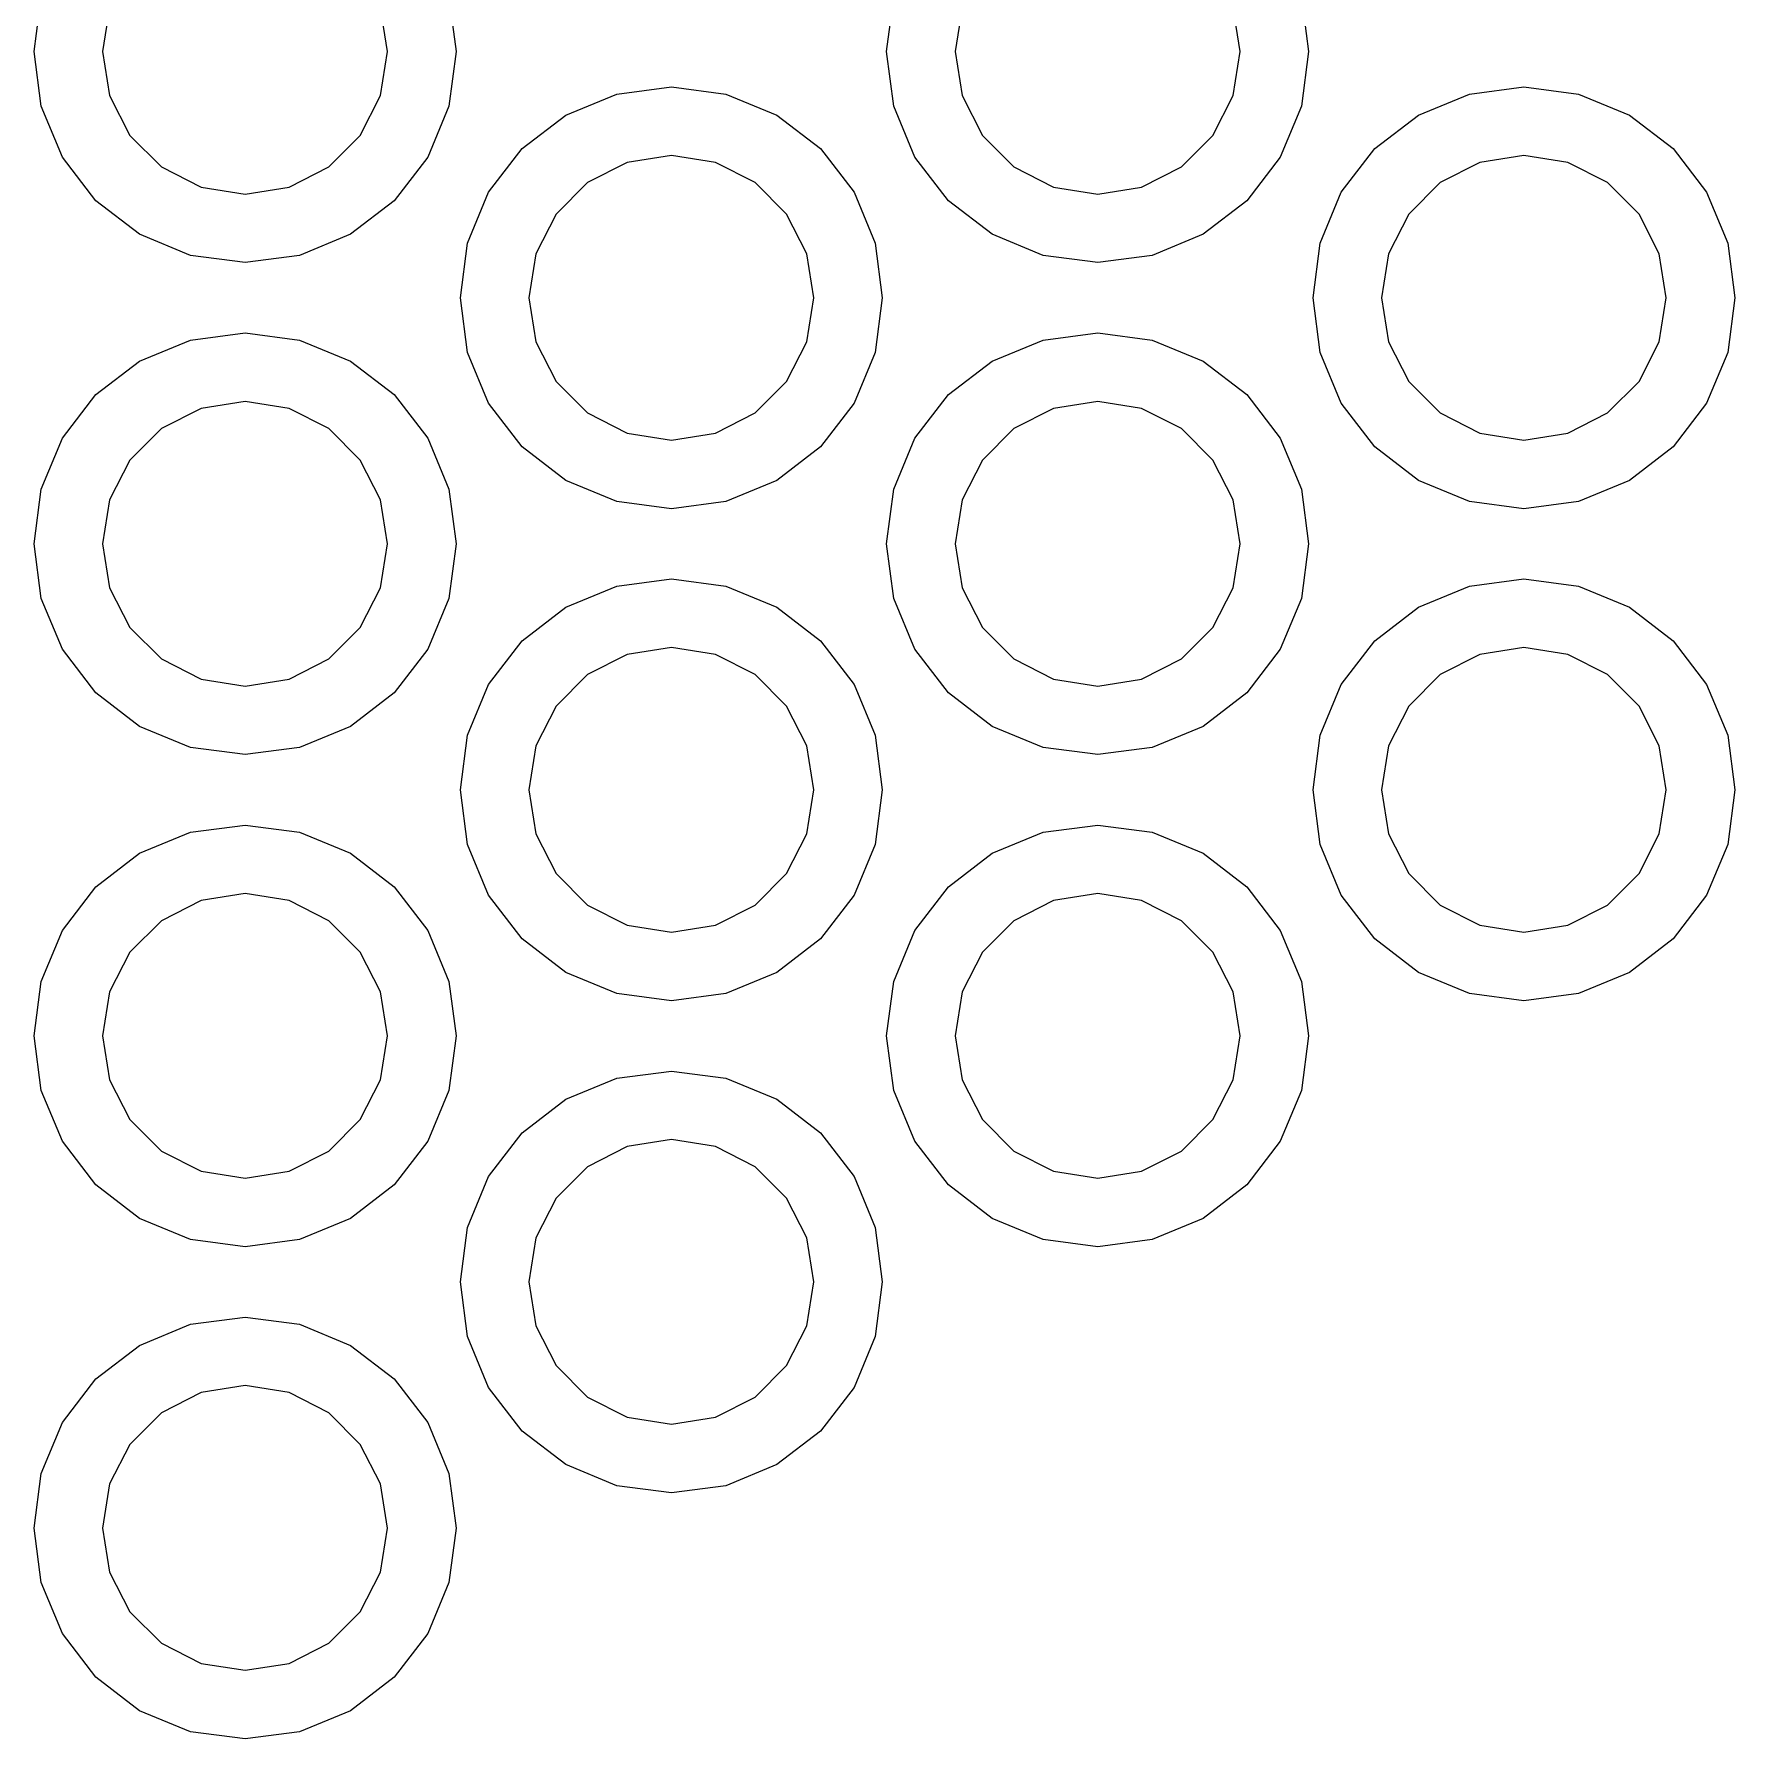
# Model space of a CAD drawing. Extents: x 0 to 6.5, y -7.51 to 0.
# Drawn here: x 3.8469 to 4.0374, y -6.0638 to -5.8729 of the extents above; entities that cross this region are included whole.
import ezdxf

# ---------------------------------------------------------------- set-up
doc = ezdxf.new("R2010")
doc.units = 0
doc.header["$MEASUREMENT"] = 0
doc.layers.add('BLACK', color=7, linetype='CONTINUOUS')

msp = doc.modelspace()

# ---------------------------------------------------------------- linework, layer by layer
at = {"layer": 'BLACK', "linetype": 'CONTINUOUS'}
for p, q in [((3.84692, -5.87482), (3.84772, -5.86871)), ((3.89336, -5.86871), (3.89416, -5.87482)), ((3.94238, -5.87482), (3.94319, -5.86871)), ((3.98882, -5.86871), (3.98963, -5.87482)), ((3.85537, -5.8699), (3.85459, -5.87482)), ((3.88648, -5.87482), (3.8857, -5.8699)), ((3.95084, -5.8699), (3.95006, -5.87482)), ((3.98195, -5.87482), (3.98117, -5.8699)), ((3.84772, -5.88094), (3.84692, -5.87482)), ((3.85459, -5.87482), (3.85537, -5.87975)), ((3.8857, -5.87975), (3.88648, -5.87482)), ((3.89416, -5.87482), (3.89336, -5.88094)), ((3.94319, -5.88094), (3.94238, -5.87482)), ((3.95006, -5.87482), (3.95084, -5.87975)), ((3.98117, -5.87975), (3.98195, -5.87482)), ((3.98963, -5.87482), (3.98882, -5.88094)), ((3.91216, -5.87957), (3.91827, -5.87876)), ((3.91827, -5.87876), (3.92439, -5.87957)), ((4.00763, -5.87957), (4.01374, -5.87876)), ((4.01374, -5.87876), (4.01985, -5.87957)), ((3.85008, -5.88664), (3.84772, -5.88094)), ((3.85537, -5.87975), (3.85764, -5.8842)), ((3.88344, -5.8842), (3.8857, -5.87975)), ((3.89336, -5.88094), (3.891, -5.88664)), ((3.90646, -5.88193), (3.91216, -5.87957)), ((3.92439, -5.87957), (3.93008, -5.88193)), ((3.94555, -5.88664), (3.94319, -5.88094)), ((3.95084, -5.87975), (3.95311, -5.8842)), ((3.9789, -5.8842), (3.98117, -5.87975)), ((3.98882, -5.88094), (3.98646, -5.88664)), ((4.00193, -5.88193), (4.00763, -5.87957)), ((4.01985, -5.87957), (4.02555, -5.88193)), ((3.90157, -5.88568), (3.90646, -5.88193)), ((3.93008, -5.88193), (3.93497, -5.88568)), ((3.99704, -5.88568), (4.00193, -5.88193)), ((4.02555, -5.88193), (4.03044, -5.88568)), ((3.85764, -5.8842), (3.86117, -5.88772)), ((3.87991, -5.88772), (3.88344, -5.8842)), ((3.95311, -5.8842), (3.95663, -5.88772)), ((3.97538, -5.88772), (3.9789, -5.8842)), ((3.85383, -5.89153), (3.85008, -5.88664)), ((3.891, -5.88664), (3.88724, -5.89153)), ((3.89781, -5.89057), (3.90157, -5.88568)), ((3.91827, -5.88644), (3.91334, -5.88722)), ((3.9232, -5.88722), (3.91827, -5.88644)), ((3.93497, -5.88568), (3.93873, -5.89057)), ((3.9493, -5.89153), (3.94555, -5.88664)), ((3.98646, -5.88664), (3.98271, -5.89153)), ((3.99328, -5.89057), (3.99704, -5.88568)), ((4.01374, -5.88644), (4.00881, -5.88722)), ((4.01867, -5.88722), (4.01374, -5.88644)), ((4.03044, -5.88568), (4.0342, -5.89057)), ((3.86117, -5.88772), (3.86561, -5.88999)), ((3.87546, -5.88999), (3.87991, -5.88772)), ((3.91334, -5.88722), (3.9089, -5.88948)), ((3.92764, -5.88948), (3.9232, -5.88722)), ((3.95663, -5.88772), (3.96108, -5.88999)), ((3.97093, -5.88999), (3.97538, -5.88772)), ((4.00881, -5.88722), (4.00437, -5.88948)), ((4.02311, -5.88948), (4.01867, -5.88722)), ((3.86561, -5.88999), (3.87054, -5.89077)), ((3.87054, -5.89077), (3.87546, -5.88999)), ((3.89545, -5.89627), (3.89781, -5.89057)), ((3.9089, -5.88948), (3.90537, -5.89301)), ((3.93117, -5.89301), (3.92764, -5.88948)), ((3.93873, -5.89057), (3.94109, -5.89627)), ((3.96108, -5.88999), (3.96601, -5.89077)), ((3.96601, -5.89077), (3.97093, -5.88999)), ((3.99092, -5.89627), (3.99328, -5.89057)), ((4.00437, -5.88948), (4.00084, -5.89301)), ((4.02664, -5.89301), (4.02311, -5.88948)), ((4.0342, -5.89057), (4.03656, -5.89627)), ((3.85873, -5.89528), (3.85383, -5.89153)), ((3.88724, -5.89153), (3.88235, -5.89528)), ((3.95419, -5.89528), (3.9493, -5.89153)), ((3.98271, -5.89153), (3.97782, -5.89528)), ((3.90537, -5.89301), (3.90311, -5.89746)), ((3.93344, -5.89746), (3.93117, -5.89301)), ((4.00084, -5.89301), (3.99857, -5.89746)), ((4.0289, -5.89746), (4.02664, -5.89301)), ((3.86442, -5.89764), (3.85873, -5.89528)), ((3.88235, -5.89528), (3.87665, -5.89764)), ((3.89465, -5.90238), (3.89545, -5.89627)), ((3.94109, -5.89627), (3.94189, -5.90238)), ((3.95989, -5.89764), (3.95419, -5.89528)), ((3.97782, -5.89528), (3.97212, -5.89764)), ((3.99012, -5.90238), (3.99092, -5.89627)), ((4.03656, -5.89627), (4.03736, -5.90238)), ((3.87054, -5.89845), (3.86442, -5.89764)), ((3.87665, -5.89764), (3.87054, -5.89845)), ((3.90311, -5.89746), (3.90233, -5.90238)), ((3.93422, -5.90238), (3.93344, -5.89746)), ((3.96601, -5.89845), (3.95989, -5.89764)), ((3.97212, -5.89764), (3.96601, -5.89845)), ((3.99857, -5.89746), (3.99779, -5.90238)), ((4.02968, -5.90238), (4.0289, -5.89746)), ((3.89545, -5.9085), (3.89465, -5.90238)), ((3.90233, -5.90238), (3.90311, -5.90731)), ((3.93344, -5.90731), (3.93422, -5.90238)), ((3.94189, -5.90238), (3.94109, -5.9085)), ((3.99092, -5.9085), (3.99012, -5.90238)), ((3.99779, -5.90238), (3.99857, -5.90731)), ((4.0289, -5.90731), (4.02968, -5.90238)), ((4.03736, -5.90238), (4.03656, -5.9085)), ((3.85873, -5.90948), (3.86442, -5.90712)), ((3.86442, -5.90712), (3.87054, -5.90632)), ((3.87054, -5.90632), (3.87665, -5.90712)), ((3.87665, -5.90712), (3.88235, -5.90948)), ((3.90311, -5.90731), (3.90537, -5.91175)), ((3.93117, -5.91175), (3.93344, -5.90731)), ((3.95419, -5.90948), (3.95989, -5.90712)), ((3.95989, -5.90712), (3.96601, -5.90632)), ((3.96601, -5.90632), (3.97212, -5.90712)), ((3.97212, -5.90712), (3.97782, -5.90948)), ((3.99857, -5.90731), (4.00084, -5.91175)), ((4.02664, -5.91175), (4.0289, -5.90731)), ((3.85383, -5.91324), (3.85873, -5.90948)), ((3.88235, -5.90948), (3.88724, -5.91324)), ((3.89781, -5.91419), (3.89545, -5.9085)), ((3.94109, -5.9085), (3.93873, -5.91419)), ((3.9493, -5.91324), (3.95419, -5.90948)), ((3.97782, -5.90948), (3.98271, -5.91324)), ((3.99328, -5.91419), (3.99092, -5.9085)), ((4.03656, -5.9085), (4.0342, -5.91419)), ((3.85008, -5.91813), (3.85383, -5.91324)), ((3.88724, -5.91324), (3.891, -5.91813)), ((3.90537, -5.91175), (3.9089, -5.91528)), ((3.92764, -5.91528), (3.93117, -5.91175)), ((3.94555, -5.91813), (3.9493, -5.91324)), ((3.98271, -5.91324), (3.98646, -5.91813)), ((4.00084, -5.91175), (4.00437, -5.91528)), ((4.02311, -5.91528), (4.02664, -5.91175)), ((3.86561, -5.91478), (3.86117, -5.91704)), ((3.87054, -5.914), (3.86561, -5.91478)), ((3.87546, -5.91478), (3.87054, -5.914)), ((3.87991, -5.91704), (3.87546, -5.91478)), ((3.90157, -5.91909), (3.89781, -5.91419)), ((3.9089, -5.91528), (3.91334, -5.91755)), ((3.9232, -5.91755), (3.92764, -5.91528)), ((3.93873, -5.91419), (3.93497, -5.91909)), ((3.96108, -5.91478), (3.95663, -5.91704)), ((3.96601, -5.914), (3.96108, -5.91478)), ((3.97093, -5.91478), (3.96601, -5.914)), ((3.97538, -5.91704), (3.97093, -5.91478)), ((3.99704, -5.91909), (3.99328, -5.91419)), ((4.00437, -5.91528), (4.00881, -5.91755)), ((4.01867, -5.91755), (4.02311, -5.91528)), ((4.0342, -5.91419), (4.03044, -5.91909)), ((3.86117, -5.91704), (3.85764, -5.92057)), ((3.88344, -5.92057), (3.87991, -5.91704)), ((3.95663, -5.91704), (3.95311, -5.92057)), ((3.9789, -5.92057), (3.97538, -5.91704)), ((3.84772, -5.92383), (3.85008, -5.91813)), ((3.891, -5.91813), (3.89336, -5.92383)), ((3.90646, -5.92284), (3.90157, -5.91909)), ((3.91334, -5.91755), (3.91827, -5.91833)), ((3.91827, -5.91833), (3.9232, -5.91755)), ((3.93497, -5.91909), (3.93008, -5.92284)), ((3.94319, -5.92383), (3.94555, -5.91813)), ((3.98646, -5.91813), (3.98882, -5.92383)), ((4.00193, -5.92284), (3.99704, -5.91909)), ((4.00881, -5.91755), (4.01374, -5.91833)), ((4.01374, -5.91833), (4.01867, -5.91755)), ((4.03044, -5.91909), (4.02555, -5.92284)), ((3.85764, -5.92057), (3.85537, -5.92502)), ((3.8857, -5.92502), (3.88344, -5.92057)), ((3.95311, -5.92057), (3.95084, -5.92502)), ((3.98117, -5.92502), (3.9789, -5.92057)), ((3.91216, -5.9252), (3.90646, -5.92284)), ((3.93008, -5.92284), (3.92439, -5.9252)), ((4.00763, -5.9252), (4.00193, -5.92284)), ((4.02555, -5.92284), (4.01985, -5.9252)), ((3.84692, -5.92994), (3.84772, -5.92383)), ((3.85537, -5.92502), (3.85459, -5.92994)), ((3.88648, -5.92994), (3.8857, -5.92502)), ((3.89336, -5.92383), (3.89416, -5.92994)), ((3.94238, -5.92994), (3.94319, -5.92383)), ((3.95084, -5.92502), (3.95006, -5.92994)), ((3.98195, -5.92994), (3.98117, -5.92502)), ((3.98882, -5.92383), (3.98963, -5.92994)), ((3.91827, -5.92601), (3.91216, -5.9252)), ((3.92439, -5.9252), (3.91827, -5.92601)), ((4.01374, -5.92601), (4.00763, -5.9252)), ((4.01985, -5.9252), (4.01374, -5.92601)), ((3.84772, -5.93606), (3.84692, -5.92994)), ((3.85459, -5.92994), (3.85537, -5.93487)), ((3.8857, -5.93487), (3.88648, -5.92994)), ((3.89416, -5.92994), (3.89336, -5.93606)), ((3.94319, -5.93606), (3.94238, -5.92994)), ((3.95006, -5.92994), (3.95084, -5.93487)), ((3.98117, -5.93487), (3.98195, -5.92994)), ((3.98963, -5.92994), (3.98882, -5.93606)), ((3.91216, -5.93468), (3.91827, -5.93388)), ((3.91827, -5.93388), (3.92439, -5.93468)), ((4.00763, -5.93468), (4.01374, -5.93388)), ((4.01374, -5.93388), (4.01985, -5.93468)), ((3.85008, -5.94175), (3.84772, -5.93606)), ((3.85537, -5.93487), (3.85764, -5.93931)), ((3.88344, -5.93931), (3.8857, -5.93487)), ((3.89336, -5.93606), (3.891, -5.94175)), ((3.90646, -5.93704), (3.91216, -5.93468)), ((3.92439, -5.93468), (3.93008, -5.93704)), ((3.94555, -5.94175), (3.94319, -5.93606)), ((3.95084, -5.93487), (3.95311, -5.93931)), ((3.9789, -5.93931), (3.98117, -5.93487)), ((3.98882, -5.93606), (3.98646, -5.94175)), ((4.00193, -5.93704), (4.00763, -5.93468)), ((4.01985, -5.93468), (4.02555, -5.93704)), ((3.90157, -5.9408), (3.90646, -5.93704)), ((3.93008, -5.93704), (3.93497, -5.9408)), ((3.99704, -5.9408), (4.00193, -5.93704)), ((4.02555, -5.93704), (4.03044, -5.9408)), ((3.85764, -5.93931), (3.86117, -5.94284)), ((3.87991, -5.94284), (3.88344, -5.93931)), ((3.95311, -5.93931), (3.95663, -5.94284)), ((3.97538, -5.94284), (3.9789, -5.93931)), ((3.85383, -5.94665), (3.85008, -5.94175)), ((3.891, -5.94175), (3.88724, -5.94665)), ((3.89781, -5.94569), (3.90157, -5.9408)), ((3.91827, -5.94156), (3.91334, -5.94234)), ((3.9232, -5.94234), (3.91827, -5.94156)), ((3.93497, -5.9408), (3.93873, -5.94569)), ((3.9493, -5.94665), (3.94555, -5.94175)), ((3.98646, -5.94175), (3.98271, -5.94665)), ((3.99328, -5.94569), (3.99704, -5.9408)), ((4.01374, -5.94156), (4.00881, -5.94234)), ((4.01867, -5.94234), (4.01374, -5.94156)), ((4.03044, -5.9408), (4.0342, -5.94569)), ((3.86117, -5.94284), (3.86561, -5.94511)), ((3.87546, -5.94511), (3.87991, -5.94284)), ((3.91334, -5.94234), (3.9089, -5.9446)), ((3.92764, -5.9446), (3.9232, -5.94234)), ((3.95663, -5.94284), (3.96108, -5.94511)), ((3.97093, -5.94511), (3.97538, -5.94284)), ((4.00881, -5.94234), (4.00437, -5.9446)), ((4.02311, -5.9446), (4.01867, -5.94234)), ((3.86561, -5.94511), (3.87054, -5.94589)), ((3.87054, -5.94589), (3.87546, -5.94511)), ((3.89545, -5.95139), (3.89781, -5.94569)), ((3.9089, -5.9446), (3.90537, -5.94813)), ((3.93117, -5.94813), (3.92764, -5.9446)), ((3.93873, -5.94569), (3.94109, -5.95139)), ((3.96108, -5.94511), (3.96601, -5.94589)), ((3.96601, -5.94589), (3.97093, -5.94511)), ((3.99092, -5.95139), (3.99328, -5.94569)), ((4.00437, -5.9446), (4.00084, -5.94813)), ((4.02664, -5.94813), (4.02311, -5.9446)), ((4.0342, -5.94569), (4.03656, -5.95139)), ((3.85873, -5.9504), (3.85383, -5.94665)), ((3.88724, -5.94665), (3.88235, -5.9504)), ((3.95419, -5.9504), (3.9493, -5.94665)), ((3.98271, -5.94665), (3.97782, -5.9504)), ((3.90537, -5.94813), (3.90311, -5.95257)), ((3.93344, -5.95257), (3.93117, -5.94813)), ((4.00084, -5.94813), (3.99857, -5.95257)), ((4.0289, -5.95257), (4.02664, -5.94813)), ((3.86442, -5.95276), (3.85873, -5.9504)), ((3.88235, -5.9504), (3.87665, -5.95276)), ((3.89465, -5.9575), (3.89545, -5.95139)), ((3.94109, -5.95139), (3.94189, -5.9575)), ((3.95989, -5.95276), (3.95419, -5.9504)), ((3.97782, -5.9504), (3.97212, -5.95276)), ((3.99012, -5.9575), (3.99092, -5.95139)), ((4.03656, -5.95139), (4.03736, -5.9575)), ((3.87054, -5.95356), (3.86442, -5.95276)), ((3.87665, -5.95276), (3.87054, -5.95356)), ((3.90311, -5.95257), (3.90233, -5.9575)), ((3.93422, -5.9575), (3.93344, -5.95257)), ((3.96601, -5.95356), (3.95989, -5.95276)), ((3.97212, -5.95276), (3.96601, -5.95356)), ((3.99857, -5.95257), (3.99779, -5.9575)), ((4.02968, -5.9575), (4.0289, -5.95257)), ((3.89545, -5.96361), (3.89465, -5.9575)), ((3.90233, -5.9575), (3.90311, -5.96243)), ((3.93344, -5.96243), (3.93422, -5.9575)), ((3.94189, -5.9575), (3.94109, -5.96361)), ((3.99092, -5.96361), (3.99012, -5.9575)), ((3.99779, -5.9575), (3.99857, -5.96243)), ((4.0289, -5.96243), (4.02968, -5.9575)), ((4.03736, -5.9575), (4.03656, -5.96361)), ((3.85873, -5.9646), (3.86442, -5.96224)), ((3.86442, -5.96224), (3.87054, -5.96144)), ((3.87054, -5.96144), (3.87665, -5.96224)), ((3.87665, -5.96224), (3.88235, -5.9646)), ((3.90311, -5.96243), (3.90537, -5.96687)), ((3.93117, -5.96687), (3.93344, -5.96243)), ((3.95419, -5.9646), (3.95989, -5.96224)), ((3.95989, -5.96224), (3.96601, -5.96144)), ((3.96601, -5.96144), (3.97212, -5.96224)), ((3.97212, -5.96224), (3.97782, -5.9646)), ((3.99857, -5.96243), (4.00084, -5.96687)), ((4.02664, -5.96687), (4.0289, -5.96243)), ((3.85383, -5.96836), (3.85873, -5.9646)), ((3.88235, -5.9646), (3.88724, -5.96836)), ((3.89781, -5.96931), (3.89545, -5.96361)), ((3.94109, -5.96361), (3.93873, -5.96931)), ((3.9493, -5.96836), (3.95419, -5.9646)), ((3.97782, -5.9646), (3.98271, -5.96836)), ((3.99328, -5.96931), (3.99092, -5.96361)), ((4.03656, -5.96361), (4.0342, -5.96931)), ((3.90537, -5.96687), (3.9089, -5.9704)), ((3.92764, -5.9704), (3.93117, -5.96687)), ((4.00084, -5.96687), (4.00437, -5.9704)), ((4.02311, -5.9704), (4.02664, -5.96687)), ((3.85008, -5.97325), (3.85383, -5.96836)), ((3.88724, -5.96836), (3.891, -5.97325)), ((3.94555, -5.97325), (3.9493, -5.96836)), ((3.98271, -5.96836), (3.98646, -5.97325)), ((3.86561, -5.9699), (3.86117, -5.97216)), ((3.87054, -5.96912), (3.86561, -5.9699)), ((3.87546, -5.9699), (3.87054, -5.96912)), ((3.87991, -5.97216), (3.87546, -5.9699)), ((3.90157, -5.9742), (3.89781, -5.96931)), ((3.9089, -5.9704), (3.91334, -5.97267)), ((3.9232, -5.97267), (3.92764, -5.9704)), ((3.93873, -5.96931), (3.93497, -5.9742)), ((3.96108, -5.9699), (3.95663, -5.97216)), ((3.96601, -5.96912), (3.96108, -5.9699)), ((3.97093, -5.9699), (3.96601, -5.96912)), ((3.97538, -5.97216), (3.97093, -5.9699)), ((3.99704, -5.9742), (3.99328, -5.96931)), ((4.00437, -5.9704), (4.00881, -5.97267)), ((4.01867, -5.97267), (4.02311, -5.9704)), ((4.0342, -5.96931), (4.03044, -5.9742)), ((3.86117, -5.97216), (3.85764, -5.97569)), ((3.88344, -5.97569), (3.87991, -5.97216)), ((3.91334, -5.97267), (3.91827, -5.97345)), ((3.91827, -5.97345), (3.9232, -5.97267)), ((3.95663, -5.97216), (3.95311, -5.97569)), ((3.9789, -5.97569), (3.97538, -5.97216)), ((4.00881, -5.97267), (4.01374, -5.97345)), ((4.01374, -5.97345), (4.01867, -5.97267)), ((3.84772, -5.97895), (3.85008, -5.97325)), ((3.891, -5.97325), (3.89336, -5.97895)), ((3.90646, -5.97796), (3.90157, -5.9742)), ((3.93497, -5.9742), (3.93008, -5.97796)), ((3.94319, -5.97895), (3.94555, -5.97325)), ((3.98646, -5.97325), (3.98882, -5.97895)), ((4.00193, -5.97796), (3.99704, -5.9742)), ((4.03044, -5.9742), (4.02555, -5.97796)), ((3.85764, -5.97569), (3.85537, -5.98013)), ((3.8857, -5.98013), (3.88344, -5.97569)), ((3.95311, -5.97569), (3.95084, -5.98013)), ((3.98117, -5.98013), (3.9789, -5.97569)), ((3.91216, -5.98032), (3.90646, -5.97796)), ((3.93008, -5.97796), (3.92439, -5.98032)), ((4.00763, -5.98032), (4.00193, -5.97796)), ((4.02555, -5.97796), (4.01985, -5.98032)), ((3.84692, -5.98506), (3.84772, -5.97895)), ((3.85537, -5.98013), (3.85459, -5.98506)), ((3.88648, -5.98506), (3.8857, -5.98013)), ((3.89336, -5.97895), (3.89416, -5.98506)), ((3.91827, -5.98112), (3.91216, -5.98032)), ((3.92439, -5.98032), (3.91827, -5.98112)), ((3.94238, -5.98506), (3.94319, -5.97895)), ((3.95084, -5.98013), (3.95006, -5.98506)), ((3.98195, -5.98506), (3.98117, -5.98013)), ((3.98882, -5.97895), (3.98963, -5.98506)), ((4.01374, -5.98112), (4.00763, -5.98032)), ((4.01985, -5.98032), (4.01374, -5.98112)), ((3.84772, -5.99117), (3.84692, -5.98506)), ((3.85459, -5.98506), (3.85537, -5.98999)), ((3.8857, -5.98999), (3.88648, -5.98506)), ((3.89416, -5.98506), (3.89336, -5.99117)), ((3.94319, -5.99117), (3.94238, -5.98506)), ((3.95006, -5.98506), (3.95084, -5.98999)), ((3.98117, -5.98999), (3.98195, -5.98506)), ((3.98963, -5.98506), (3.98882, -5.99117)), ((3.90646, -5.99216), (3.91216, -5.9898)), ((3.91216, -5.9898), (3.91827, -5.989)), ((3.91827, -5.989), (3.92439, -5.9898)), ((3.92439, -5.9898), (3.93008, -5.99216)), ((3.85008, -5.99687), (3.84772, -5.99117)), ((3.85537, -5.98999), (3.85764, -5.99443)), ((3.88344, -5.99443), (3.8857, -5.98999)), ((3.89336, -5.99117), (3.891, -5.99687)), ((3.94555, -5.99687), (3.94319, -5.99117)), ((3.95084, -5.98999), (3.95311, -5.99443)), ((3.9789, -5.99443), (3.98117, -5.98999)), ((3.98882, -5.99117), (3.98646, -5.99687)), ((3.90157, -5.99592), (3.90646, -5.99216)), ((3.93008, -5.99216), (3.93497, -5.99592)), ((3.85764, -5.99443), (3.86117, -5.99796)), ((3.87991, -5.99796), (3.88344, -5.99443)), ((3.95311, -5.99443), (3.95663, -5.99796)), ((3.97538, -5.99796), (3.9789, -5.99443)), ((3.85383, -6.00176), (3.85008, -5.99687)), ((3.891, -5.99687), (3.88724, -6.00176)), ((3.89781, -6.00081), (3.90157, -5.99592)), ((3.91334, -5.99746), (3.9089, -5.99972)), ((3.91827, -5.99667), (3.91334, -5.99746)), ((3.9232, -5.99746), (3.91827, -5.99667)), ((3.92764, -5.99972), (3.9232, -5.99746)), ((3.93497, -5.99592), (3.93873, -6.00081)), ((3.9493, -6.00176), (3.94555, -5.99687)), ((3.98646, -5.99687), (3.98271, -6.00176)), ((3.86117, -5.99796), (3.86561, -6.00022)), ((3.87546, -6.00022), (3.87991, -5.99796)), ((3.95663, -5.99796), (3.96108, -6.00022)), ((3.97093, -6.00022), (3.97538, -5.99796)), ((3.86561, -6.00022), (3.87054, -6.001)), ((3.87054, -6.001), (3.87546, -6.00022)), ((3.89545, -6.00651), (3.89781, -6.00081)), ((3.9089, -5.99972), (3.90537, -6.00325)), ((3.93117, -6.00325), (3.92764, -5.99972)), ((3.93873, -6.00081), (3.94109, -6.00651)), ((3.96108, -6.00022), (3.96601, -6.001)), ((3.96601, -6.001), (3.97093, -6.00022)), ((3.85873, -6.00552), (3.85383, -6.00176)), ((3.88724, -6.00176), (3.88235, -6.00552)), ((3.90537, -6.00325), (3.90311, -6.00769)), ((3.93344, -6.00769), (3.93117, -6.00325)), ((3.95419, -6.00552), (3.9493, -6.00176)), ((3.98271, -6.00176), (3.97782, -6.00552)), ((3.86442, -6.00788), (3.85873, -6.00552)), ((3.88235, -6.00552), (3.87665, -6.00788)), ((3.89465, -6.01262), (3.89545, -6.00651)), ((3.94109, -6.00651), (3.94189, -6.01262)), ((3.95989, -6.00788), (3.95419, -6.00552)), ((3.97782, -6.00552), (3.97212, -6.00788)), ((3.87054, -6.00868), (3.86442, -6.00788)), ((3.87665, -6.00788), (3.87054, -6.00868)), ((3.90311, -6.00769), (3.90233, -6.01262)), ((3.93422, -6.01262), (3.93344, -6.00769)), ((3.96601, -6.00868), (3.95989, -6.00788)), ((3.97212, -6.00788), (3.96601, -6.00868)), ((3.89545, -6.01873), (3.89465, -6.01262)), ((3.90233, -6.01262), (3.90311, -6.01755)), ((3.93344, -6.01755), (3.93422, -6.01262)), ((3.94189, -6.01262), (3.94109, -6.01873)), ((3.86442, -6.01736), (3.87054, -6.01656)), ((3.87054, -6.01656), (3.87665, -6.01736)), ((3.85873, -6.01972), (3.86442, -6.01736)), ((3.87665, -6.01736), (3.88235, -6.01972)), ((3.90311, -6.01755), (3.90537, -6.02199)), ((3.93117, -6.02199), (3.93344, -6.01755)), ((3.85383, -6.02347), (3.85873, -6.01972)), ((3.88235, -6.01972), (3.88724, -6.02347)), ((3.89781, -6.02443), (3.89545, -6.01873)), ((3.94109, -6.01873), (3.93873, -6.02443)), ((3.90537, -6.02199), (3.9089, -6.02552)), ((3.92764, -6.02552), (3.93117, -6.02199)), ((3.85008, -6.02837), (3.85383, -6.02347)), ((3.87054, -6.02423), (3.86561, -6.02501)), ((3.87546, -6.02501), (3.87054, -6.02423)), ((3.88724, -6.02347), (3.891, -6.02837)), ((3.86561, -6.02501), (3.86117, -6.02728)), ((3.87991, -6.02728), (3.87546, -6.02501)), ((3.90157, -6.02932), (3.89781, -6.02443)), ((3.9089, -6.02552), (3.91334, -6.02778)), ((3.9232, -6.02778), (3.92764, -6.02552)), ((3.93873, -6.02443), (3.93497, -6.02932)), ((3.86117, -6.02728), (3.85764, -6.03081)), ((3.88344, -6.03081), (3.87991, -6.02728)), ((3.91334, -6.02778), (3.91827, -6.02856)), ((3.91827, -6.02856), (3.9232, -6.02778)), ((3.84772, -6.03406), (3.85008, -6.02837)), ((3.891, -6.02837), (3.89336, -6.03406)), ((3.90646, -6.03308), (3.90157, -6.02932)), ((3.93497, -6.02932), (3.93008, -6.03308)), ((3.85764, -6.03081), (3.85537, -6.03525)), ((3.8857, -6.03525), (3.88344, -6.03081)), ((3.91216, -6.03544), (3.90646, -6.03308)), ((3.93008, -6.03308), (3.92439, -6.03544)), ((3.84692, -6.04018), (3.84772, -6.03406)), ((3.85537, -6.03525), (3.85459, -6.04018)), ((3.88648, -6.04018), (3.8857, -6.03525)), ((3.89336, -6.03406), (3.89416, -6.04018)), ((3.91827, -6.03624), (3.91216, -6.03544)), ((3.92439, -6.03544), (3.91827, -6.03624)), ((3.84772, -6.04629), (3.84692, -6.04018)), ((3.85459, -6.04018), (3.85537, -6.04511)), ((3.8857, -6.04511), (3.88648, -6.04018)), ((3.89416, -6.04018), (3.89336, -6.04629)), ((3.85537, -6.04511), (3.85764, -6.04955)), ((3.88344, -6.04955), (3.8857, -6.04511)), ((3.85008, -6.05199), (3.84772, -6.04629)), ((3.89336, -6.04629), (3.891, -6.05199)), ((3.85764, -6.04955), (3.86117, -6.05308)), ((3.87991, -6.05308), (3.88344, -6.04955)), ((3.85383, -6.05688), (3.85008, -6.05199)), ((3.891, -6.05199), (3.88724, -6.05688)), ((3.86117, -6.05308), (3.86561, -6.05534)), ((3.87546, -6.05534), (3.87991, -6.05308)), ((3.86561, -6.05534), (3.87054, -6.05612)), ((3.87054, -6.05612), (3.87546, -6.05534)), ((3.85873, -6.06064), (3.85383, -6.05688)), ((3.88724, -6.05688), (3.88235, -6.06064)), ((3.86442, -6.063), (3.85873, -6.06064)), ((3.88235, -6.06064), (3.87665, -6.063)), ((3.87054, -6.0638), (3.86442, -6.063)), ((3.87665, -6.063), (3.87054, -6.0638))]:
    msp.add_line(p, q, dxfattribs=at)

doc.saveas('drawing.dxf')
